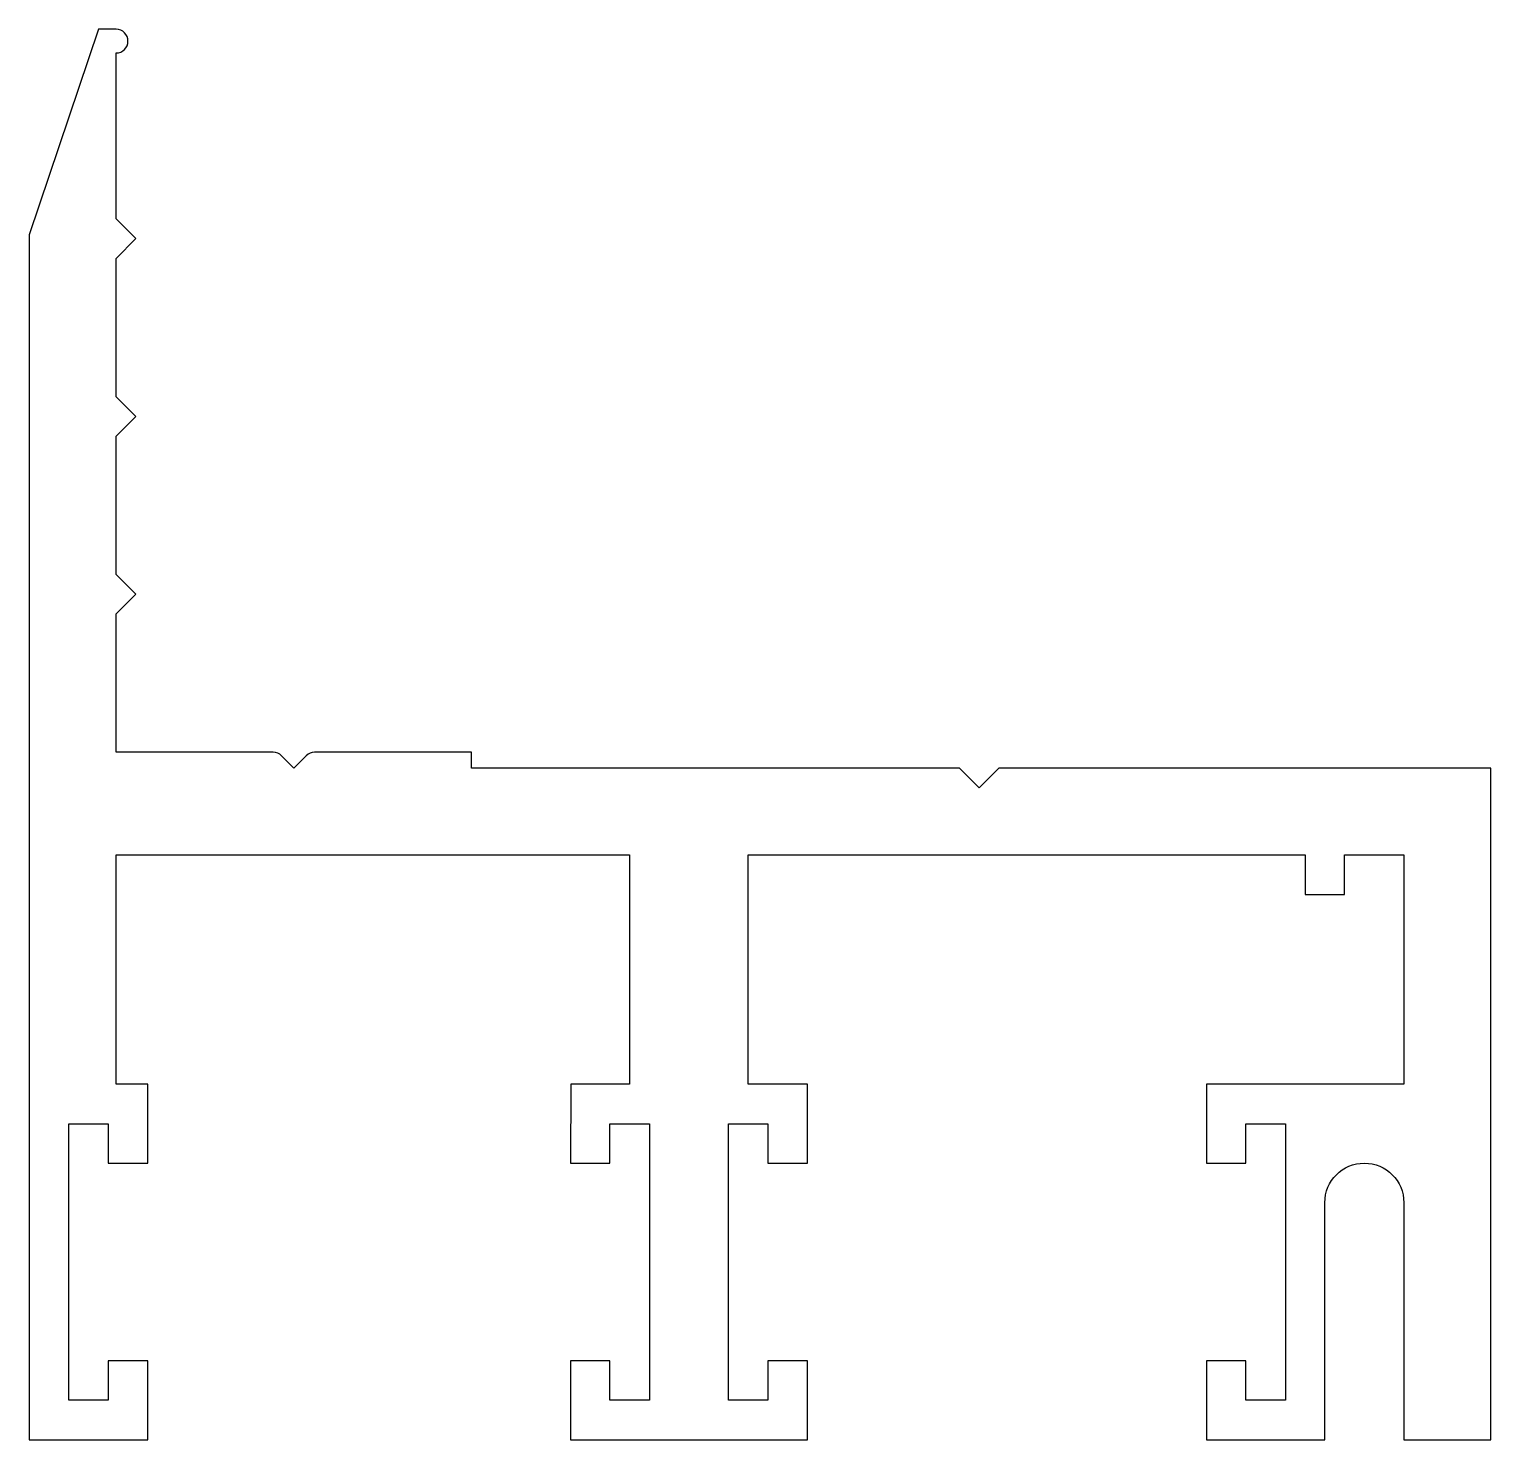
# Model space of a CAD drawing. Extents: x 240 to 277, y 236.9 to 272.6.
import ezdxf

# ---------------------------------------------------------------- set-up
doc = ezdxf.new("R2010")
doc.units = 0
doc.layers.get('0').update_dxf_attribs({"linetype": 'CONTINUOUS'})

msp = doc.modelspace()

# ---------------------------------------------------------------- linework, layer by layer
at = {"color": 220}
msp.add_lwpolyline([(255.206, 245.914), (253.715, 245.914), (253.706, 243.914), (254.706, 243.914), (254.706, 244.914), (255.706, 244.914), (255.706, 237.914), (254.706, 237.914), (254.706, 238.914), (253.706, 238.914), (253.706, 236.914), (259.706, 236.914), (259.706, 238.914), (258.706, 238.914), (258.706, 237.914), (257.706, 237.914), (257.706, 244.914), (258.706, 244.914), (258.706, 243.914), (259.706, 243.914), (259.706, 245.914), (258.206, 245.914), (258.206, 251.714), (272.306, 251.714), (272.306, 250.714), (273.306, 250.714), (273.306, 251.714), (274.806, 251.714), (274.806, 245.914), (269.806, 245.914), (269.806, 243.914), (270.806, 243.914), (270.806, 244.914), (271.806, 244.914), (271.806, 237.914), (270.806, 237.914), (270.806, 238.914), (269.806, 238.914), (269.806, 236.914), (272.806, 236.914), (272.806, 242.914, -1), (274.806, 242.914), (274.806, 236.914), (277.006, 236.914), (277.006, 253.914), (264.556, 253.914), (264.056, 253.414), (263.556, 253.914), (251.206, 253.914), (251.206, 254.314), (247.23, 254.314, 0.198912), (247.018, 254.226), (246.706, 253.914), (246.394, 254.226, 0.198912), (246.182, 254.314), (242.206, 254.314), (242.206, 257.814), (242.706, 258.314), (242.206, 258.814), (242.206, 262.314), (242.706, 262.814), (242.206, 263.314), (242.206, 266.814), (242.706, 267.314), (242.206, 267.814), (242.206, 272.014, 1), (242.206, 272.614), (241.756, 272.614), (240.006, 267.414), (240.006, 236.914), (243.006, 236.914), (243.006, 238.914), (242.006, 238.914), (242.006, 237.914), (241.006, 237.914), (241.006, 244.914), (242.006, 244.914), (242.006, 243.914), (243.006, 243.914), (243.006, 245.914), (242.206, 245.914), (242.206, 251.714), (255.206, 251.714)], format="xyb", close=True, dxfattribs=at)

doc.saveas('drawing.dxf')
